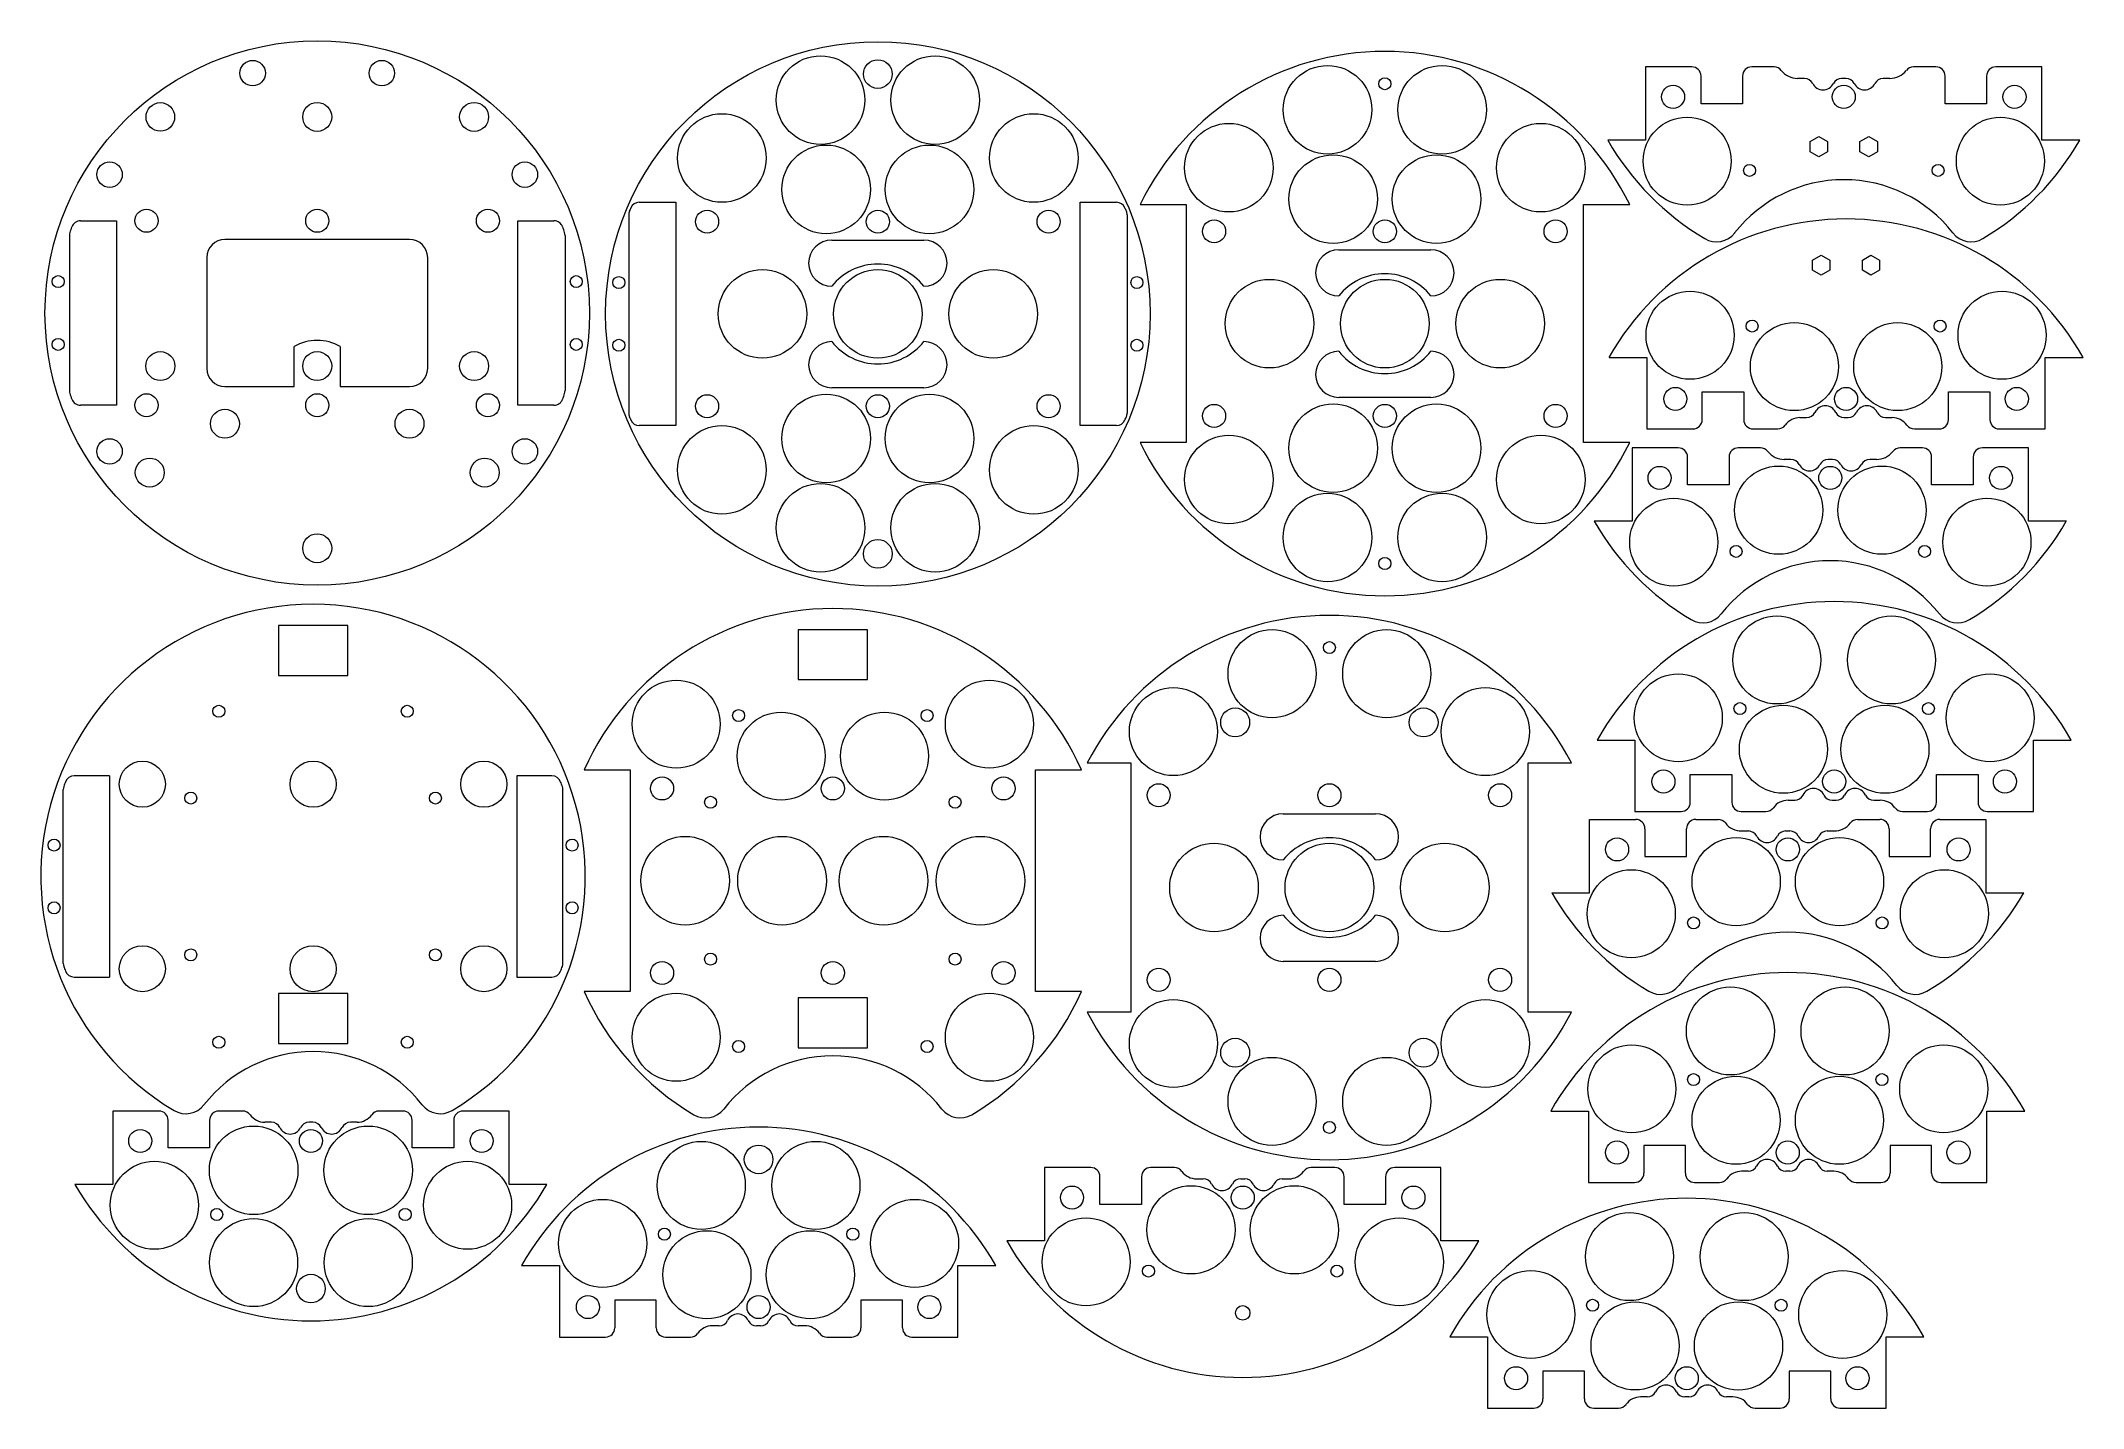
# Model space of a CAD drawing. Header units: inches. Extents: x -3 to 19.1, y -11.9 to 2.9.
import ezdxf

# ---------------------------------------------------------------- set-up
doc = ezdxf.new("R2010")
doc.units = ezdxf.units.IN
doc.header["$MEASUREMENT"] = 0

msp = doc.modelspace()

# ---------------------------------------------------------------- linework, layer by layer
at = {"color": 1, "lineweight": 5}
for p, q in [((14.895, 2.668), (14.395, 2.668)), ((14.395, 2.668), (14.395, 1.873)), ((15.786, 2.668), (15.545, 2.668)), ((17.54, 2.668), (17.299, 2.668)), ((18.69, 2.668), (18.19, 2.668)), ((18.69, 1.873), (18.69, 2.668)), ((14.995, 2.268), (14.995, 2.568)), ((15.445, 2.568), (15.445, 2.268)), ((16.116, 2.543), (16.042, 2.543)), ((16.566, 2.543), (16.519, 2.543)), ((17.042, 2.543), (16.969, 2.543)), ((17.64, 2.268), (17.64, 2.568)), ((18.09, 2.568), (18.09, 2.268)), ((15.445, 2.268), (14.995, 2.268)), ((18.09, 2.268), (17.64, 2.268)), ((14.395, 1.873), (13.985, 1.873)), ((16.177, 1.858), (16.272, 1.912)), ((16.177, 1.748), (16.177, 1.858)), ((16.272, 1.912), (16.367, 1.858)), ((16.367, 1.858), (16.367, 1.748)), ((16.717, 1.858), (16.812, 1.912)), ((16.717, 1.748), (16.717, 1.858)), ((16.812, 1.912), (16.907, 1.858)), ((16.907, 1.858), (16.907, 1.748)), ((19.1, 1.873), (18.69, 1.873)), ((16.272, 1.693), (16.177, 1.748)), ((16.367, 1.748), (16.272, 1.693)), ((16.812, 1.693), (16.717, 1.748)), ((16.907, 1.748), (16.812, 1.693)), ((3.49, 1.2), (3.885, 1.2)), ((3.885, 1.2), (3.885, -1.22)), ((8.266, 1.2), (8.661, 1.2)), ((8.266, -1.22), (8.266, 1.2)), ((8.916, 1.175), (9.416, 1.175)), ((9.416, 1.175), (9.416, -1.405)), ((13.722, 1.175), (14.222, 1.175)), ((13.722, -1.405), (13.722, 1.175)), ((-2.565, 1), (-2.175, 1)), ((-2.175, 1), (-2.175, -1)), ((2.175, 1), (2.565, 1)), ((2.175, -1), (2.175, 1)), ((3.375, 1.064), (3.375, -1.084)), ((8.776, 1.064), (8.776, -1.084)), ((-2.685, 0.841), (-2.685, -0.841)), ((1, 0.797), (-1, 0.797)), ((2.685, 0.841), (2.685, -0.841)), ((5.575, 0.79), (6.575, 0.79)), ((11.069, 0.685), (12.069, 0.685)), ((-1.197, 0.6), (-1.197, -0.6)), ((1.197, -0.6), (1.197, 0.6)), ((16.204, 0.573), (16.297, 0.626)), ((16.204, 0.465), (16.204, 0.573)), ((16.297, 0.412), (16.204, 0.465)), ((16.297, 0.626), (16.39, 0.573)), ((16.39, 0.465), (16.297, 0.412)), ((16.39, 0.573), (16.39, 0.465)), ((16.744, 0.573), (16.837, 0.626)), ((16.744, 0.465), (16.744, 0.573)), ((16.837, 0.412), (16.744, 0.465)), ((16.837, 0.626), (16.93, 0.573)), ((16.93, 0.465), (16.837, 0.412)), ((16.93, 0.573), (16.93, 0.465)), ((-0.25, -0.797), (-0.25, -0.364)), ((0.25, -0.364), (0.25, -0.797)), ((13.998, -0.481), (14.408, -0.481)), ((14.408, -0.481), (14.408, -1.256)), ((18.726, -0.481), (19.136, -0.481)), ((18.726, -1.256), (18.726, -0.481)), ((-1, -0.797), (-0.25, -0.797)), ((0.25, -0.797), (1, -0.797)), ((6.575, -0.81), (5.575, -0.81)), ((15.008, -0.856), (15.458, -0.856)), ((15.008, -1.156), (15.008, -0.856)), ((15.458, -0.856), (15.458, -1.156)), ((17.676, -0.856), (18.126, -0.856)), ((17.676, -1.156), (17.676, -0.856)), ((18.126, -0.856), (18.126, -1.156)), ((-2.175, -1), (-2.565, -1)), ((2.565, -1), (2.175, -1)), ((12.069, -0.915), (11.069, -0.915)), ((3.885, -1.22), (3.49, -1.22)), ((8.661, -1.22), (8.266, -1.22)), ((14.408, -1.256), (14.908, -1.256)), ((15.558, -1.256), (15.827, -1.256)), ((16.067, -1.134), (16.139, -1.134)), ((16.545, -1.134), (16.589, -1.134)), ((16.995, -1.134), (17.067, -1.134)), ((17.307, -1.256), (17.576, -1.256)), ((18.226, -1.256), (18.726, -1.256)), ((9.416, -1.405), (8.916, -1.405)), ((14.222, -1.405), (13.722, -1.405)), ((14.749, -1.462), (14.249, -1.462)), ((14.249, -1.462), (14.249, -2.257)), ((15.64, -1.462), (15.399, -1.462)), ((17.394, -1.462), (17.153, -1.462)), ((18.544, -1.462), (18.044, -1.462)), ((18.544, -2.257), (18.544, -1.462)), ((14.849, -1.862), (14.849, -1.562)), ((15.299, -1.562), (15.299, -1.862)), ((15.97, -1.587), (15.896, -1.587)), ((16.42, -1.587), (16.373, -1.587)), ((16.896, -1.587), (16.823, -1.587)), ((17.494, -1.862), (17.494, -1.562)), ((17.944, -1.562), (17.944, -1.862)), ((15.299, -1.862), (14.849, -1.862)), ((17.944, -1.862), (17.494, -1.862)), ((14.249, -2.257), (13.839, -2.257)), ((18.954, -2.257), (18.544, -2.257)), ((0.33, -3.387), (-0.42, -3.387)), ((-0.42, -3.387), (-0.42, -3.927)), ((0.33, -3.927), (0.33, -3.387)), ((5.212, -3.433), (5.212, -3.973)), ((5.962, -3.433), (5.212, -3.433)), ((5.962, -3.973), (5.962, -3.433)), ((-0.42, -3.927), (0.33, -3.927)), ((5.212, -3.973), (5.962, -3.973)), ((13.869, -4.628), (14.279, -4.628)), ((14.279, -4.628), (14.279, -5.403)), ((18.597, -4.628), (19.007, -4.628)), ((18.597, -5.403), (18.597, -4.628)), ((-2.252, -5.017), (-2.634, -5.017)), ((-2.252, -5.017), (-2.252, -7.197)), ((2.544, -5.017), (2.162, -5.017)), ((2.162, -5.017), (2.162, -7.197)), ((2.892, -4.953), (3.392, -4.953)), ((3.392, -4.953), (3.392, -7.353)), ((7.782, -7.353), (7.782, -4.953)), ((7.782, -4.953), (8.282, -4.953)), ((8.345, -4.877), (8.815, -4.877)), ((8.815, -4.877), (8.815, -7.577)), ((13.121, -4.877), (13.591, -4.877)), ((13.121, -7.577), (13.121, -4.877)), ((14.879, -5.003), (15.329, -5.003)), ((14.879, -5.303), (14.879, -5.003)), ((15.329, -5.003), (15.329, -5.303)), ((17.547, -5.003), (17.997, -5.003)), ((17.547, -5.303), (17.547, -5.003)), ((17.997, -5.003), (17.997, -5.303)), ((-2.752, -7.049), (-2.752, -5.166)), ((2.662, -7.049), (2.662, -5.166)), ((15.938, -5.281), (16.01, -5.281)), ((16.416, -5.281), (16.46, -5.281)), ((16.866, -5.281), (16.938, -5.281)), ((10.468, -5.427), (11.468, -5.427)), ((13.788, -6.284), (13.788, -5.489)), ((13.788, -5.489), (14.288, -5.489)), ((14.279, -5.403), (14.779, -5.403)), ((14.938, -5.489), (15.18, -5.489)), ((15.429, -5.403), (15.698, -5.403)), ((16.692, -5.489), (16.933, -5.489)), ((17.178, -5.403), (17.447, -5.403)), ((17.583, -5.489), (18.083, -5.489)), ((18.083, -5.489), (18.083, -6.284)), ((18.097, -5.403), (18.597, -5.403)), ((14.388, -5.589), (14.388, -5.889)), ((14.838, -5.889), (14.838, -5.589)), ((15.436, -5.614), (15.509, -5.614)), ((15.912, -5.614), (15.959, -5.614)), ((16.362, -5.614), (16.436, -5.614)), ((17.033, -5.589), (17.033, -5.889)), ((17.483, -5.889), (17.483, -5.589)), ((14.388, -5.889), (14.838, -5.889)), ((17.033, -5.889), (17.483, -5.889)), ((13.378, -6.284), (13.788, -6.284)), ((18.083, -6.284), (18.493, -6.284)), ((11.468, -7.027), (10.468, -7.027)), ((-2.634, -7.197), (-2.252, -7.197)), ((2.162, -7.197), (2.544, -7.197)), ((0.33, -7.377), (-0.42, -7.377)), ((-0.42, -7.377), (-0.42, -7.917)), ((0.33, -7.917), (0.33, -7.377)), ((3.392, -7.353), (2.892, -7.353)), ((5.212, -7.423), (5.212, -7.963)), ((5.962, -7.423), (5.212, -7.423)), ((5.962, -7.963), (5.962, -7.423)), ((8.282, -7.353), (7.782, -7.353)), ((8.815, -7.577), (8.345, -7.577)), ((13.591, -7.577), (13.121, -7.577)), ((-0.42, -7.917), (0.33, -7.917)), ((5.212, -7.963), (5.962, -7.963)), ((-2.216, -8.649), (-2.216, -9.444)), ((-1.716, -8.649), (-2.216, -8.649)), ((-1.616, -9.049), (-1.616, -8.749)), ((-1.166, -8.749), (-1.166, -9.049)), ((-0.808, -8.649), (-1.066, -8.649)), ((-0.496, -8.771), (-0.568, -8.771)), ((-0.046, -8.771), (-0.09, -8.771)), ((0.432, -8.771), (0.36, -8.771)), ((0.929, -8.649), (0.671, -8.649)), ((1.029, -9.049), (1.029, -8.749)), ((1.479, -8.749), (1.479, -9.049)), ((2.079, -8.649), (1.579, -8.649)), ((2.079, -9.444), (2.079, -8.649)), ((13.366, -8.649), (13.776, -8.649)), ((13.776, -8.649), (13.776, -9.424)), ((18.094, -9.424), (18.094, -8.649)), ((18.094, -8.649), (18.504, -8.649)), ((-1.166, -9.049), (-1.616, -9.049)), ((1.479, -9.049), (1.029, -9.049)), ((14.376, -9.024), (14.376, -9.324)), ((14.826, -9.024), (14.376, -9.024)), ((14.826, -9.324), (14.826, -9.024)), ((17.044, -9.024), (17.044, -9.324)), ((17.494, -9.024), (17.044, -9.024)), ((17.494, -9.324), (17.494, -9.024)), ((8.382, -9.262), (7.882, -9.262)), ((7.882, -9.262), (7.882, -10.057)), ((9.289, -9.262), (9.032, -9.262)), ((11.027, -9.262), (10.769, -9.262)), ((12.177, -9.262), (11.677, -9.262)), ((12.177, -10.057), (12.177, -9.262)), ((-2.216, -9.444), (-2.626, -9.444)), ((2.489, -9.444), (2.079, -9.444)), ((8.482, -9.662), (8.482, -9.362)), ((8.932, -9.362), (8.932, -9.662)), ((9.529, -9.384), (9.601, -9.384)), ((10.007, -9.384), (10.051, -9.384)), ((10.457, -9.384), (10.529, -9.384)), ((11.127, -9.662), (11.127, -9.362)), ((11.577, -9.362), (11.577, -9.662)), ((13.776, -9.424), (14.276, -9.424)), ((14.926, -9.424), (15.195, -9.424)), ((15.507, -9.302), (15.435, -9.302)), ((15.957, -9.302), (15.913, -9.302)), ((16.435, -9.302), (16.363, -9.302)), ((16.675, -9.424), (16.944, -9.424)), ((17.594, -9.424), (18.094, -9.424)), ((8.932, -9.662), (8.482, -9.662)), ((11.577, -9.662), (11.127, -9.662)), ((7.882, -10.057), (7.472, -10.057)), ((12.587, -10.057), (12.177, -10.057)), ((2.214, -10.324), (2.624, -10.324)), ((2.624, -10.324), (2.624, -11.099)), ((6.942, -10.324), (7.352, -10.324)), ((6.942, -11.099), (6.942, -10.324)), ((3.674, -10.699), (3.224, -10.699)), ((3.224, -10.699), (3.224, -10.999)), ((3.674, -10.999), (3.674, -10.699)), ((6.342, -10.699), (5.892, -10.699)), ((5.892, -10.699), (5.892, -10.999)), ((6.342, -10.999), (6.342, -10.699)), ((4.355, -10.977), (4.283, -10.977)), ((4.805, -10.977), (4.761, -10.977)), ((5.283, -10.977), (5.211, -10.977)), ((2.624, -11.099), (3.124, -11.099)), ((3.774, -11.099), (4.044, -11.099)), ((5.523, -11.099), (5.792, -11.099)), ((6.442, -11.099), (6.942, -11.099)), ((12.272, -11.095), (12.682, -11.095)), ((12.682, -11.095), (12.682, -11.87)), ((17.001, -11.095), (17.411, -11.095)), ((17.001, -11.87), (17.001, -11.095)), ((13.732, -11.47), (13.282, -11.47)), ((13.282, -11.47), (13.282, -11.77)), ((13.732, -11.77), (13.732, -11.47)), ((16.401, -11.47), (15.951, -11.47)), ((15.951, -11.47), (15.951, -11.77)), ((16.401, -11.77), (16.401, -11.47)), ((12.682, -11.87), (13.182, -11.87)), ((13.832, -11.87), (14.102, -11.87)), ((14.413, -11.748), (14.341, -11.748)), ((14.863, -11.748), (14.82, -11.748)), ((15.341, -11.748), (15.27, -11.748)), ((15.581, -11.87), (15.851, -11.87)), ((16.501, -11.87), (17.001, -11.87))]:
    msp.add_line(p, q, dxfattribs=at)
for centre, radius in [((0, 0), 2.95), ((6.075, -0.01), 2.95), ((-0.7, 2.6), 0.138), ((0.7, 2.6), 0.138), ((5.454, 2.308), 0.48), ((6.075, 2.59), 0.155), ((6.696, 2.308), 0.48), ((10.948, 2.203), 0.48), ((12.19, 2.203), 0.48), ((11.569, 2.485), 0.065), ((14.692, 2.343), 0.125), ((16.542, 2.343), 0.125), ((18.392, 2.343), 0.125), ((-1.7, 2.125), 0.155), ((0, 2.125), 0.157), ((1.7, 2.125), 0.157), ((4.385, 1.68), 0.48), ((7.765, 1.68), 0.48), ((9.879, 1.575), 0.48), ((13.259, 1.575), 0.48), ((14.845, 1.646), 0.477), ((18.239, 1.646), 0.477), ((5.515, 1.34), 0.48), ((6.635, 1.34), 0.48), ((-2.25, 1.5), 0.138), ((2.25, 1.5), 0.138), ((11.009, 1.235), 0.48), ((12.129, 1.235), 0.48), ((15.521, 1.546), 0.065), ((17.564, 1.546), 0.065), ((-1.85, 1), 0.125), ((0, 1), 0.125), ((1.85, 1), 0.125), ((4.225, 0.99), 0.125), ((6.075, 0.99), 0.125), ((7.925, 0.99), 0.125), ((9.719, 0.885), 0.125), ((11.569, 0.885), 0.125), ((13.419, 0.885), 0.125), ((4.825, -0.01), 0.48), ((6.075, -0.01), 0.48), ((7.325, -0.01), 0.48), ((-2.807, 0.34), 0.065), ((2.807, 0.34), 0.065), ((3.268, 0.33), 0.065), ((8.882, 0.33), 0.065), ((10.319, -0.115), 0.48), ((11.569, -0.115), 0.48), ((12.819, -0.115), 0.48), ((14.877, -0.241), 0.477), ((18.257, -0.241), 0.477), ((15.549, -0.141), 0.065), ((16.007, -0.581), 0.477), ((17.127, -0.581), 0.477), ((17.585, -0.141), 0.065), ((-2.807, -0.34), 0.065), ((-1.7, -0.575), 0.157), ((0, -0.575), 0.157), ((1.7, -0.575), 0.157), ((2.807, -0.34), 0.065), ((3.268, -0.35), 0.065), ((8.882, -0.35), 0.065), ((-1.85, -1), 0.125), ((0, -1), 0.125), ((1.85, -1), 0.125), ((4.225, -1.01), 0.125), ((5.515, -1.36), 0.48), ((6.075, -1.01), 0.125), ((6.635, -1.36), 0.48), ((7.925, -1.01), 0.125), ((14.717, -0.931), 0.125), ((16.567, -0.931), 0.125), ((18.417, -0.931), 0.125), ((-1, -1.2), 0.157), ((1, -1.2), 0.157), ((9.719, -1.115), 0.125), ((11.009, -1.465), 0.48), ((11.569, -1.115), 0.125), ((12.129, -1.465), 0.48), ((13.419, -1.115), 0.125), ((4.385, -1.7), 0.48), ((7.765, -1.7), 0.48), ((9.879, -1.805), 0.48), ((13.259, -1.805), 0.48), ((-2.25, -1.5), 0.138), ((2.25, -1.5), 0.138), ((-1.815, -1.73), 0.157), ((1.815, -1.73), 0.157), ((14.546, -1.787), 0.125), ((15.836, -2.137), 0.478), ((16.396, -1.787), 0.125), ((16.956, -2.137), 0.478), ((18.246, -1.787), 0.125), ((5.454, -2.328), 0.48), ((6.696, -2.328), 0.48), ((10.948, -2.433), 0.48), ((12.19, -2.433), 0.48), ((14.699, -2.484), 0.477), ((18.093, -2.484), 0.477), ((0, -2.55), 0.157), ((6.075, -2.61), 0.155), ((11.569, -2.715), 0.065), ((15.375, -2.584), 0.065), ((17.418, -2.584), 0.065), ((15.817, -3.76), 0.477), ((17.059, -3.76), 0.477), ((10.347, -3.909), 0.477), ((11.589, -3.909), 0.477), ((10.968, -3.627), 0.065), ((3.89, -4.456), 0.477), ((7.284, -4.456), 0.477), ((14.748, -4.388), 0.477), ((18.128, -4.388), 0.477), ((9.278, -4.537), 0.477), ((12.658, -4.537), 0.477), ((-1.066, -4.317), 0.065), ((0.976, -4.317), 0.065), ((4.566, -4.363), 0.065), ((5.027, -4.803), 0.477), ((6.147, -4.803), 0.477), ((6.608, -4.363), 0.065), ((9.947, -4.437), 0.157), ((11.989, -4.437), 0.157), ((15.417, -4.288), 0.065), ((15.888, -4.728), 0.477), ((16.988, -4.728), 0.477), ((17.459, -4.288), 0.065), ((-1.895, -5.107), 0.25), ((-0.045, -5.107), 0.25), ((1.805, -5.107), 0.25), ((3.737, -5.153), 0.125), ((5.587, -5.153), 0.125), ((7.437, -5.153), 0.125), ((14.588, -5.078), 0.125), ((16.438, -5.078), 0.125), ((18.288, -5.078), 0.125), ((-1.37, -5.257), 0.065), ((1.28, -5.257), 0.065), ((4.262, -5.303), 0.065), ((6.912, -5.303), 0.065), ((9.118, -5.227), 0.125), ((10.968, -5.227), 0.125), ((12.818, -5.227), 0.125), ((-2.852, -5.767), 0.065), ((2.762, -5.767), 0.065), ((3.987, -6.153), 0.48), ((5.037, -6.153), 0.48), ((6.137, -6.153), 0.48), ((7.187, -6.153), 0.48), ((9.718, -6.227), 0.48), ((10.968, -6.227), 0.48), ((12.218, -6.227), 0.48), ((14.086, -5.814), 0.125), ((15.376, -6.164), 0.478), ((15.936, -5.814), 0.125), ((16.496, -6.164), 0.478), ((17.786, -5.814), 0.125), ((14.239, -6.511), 0.477), ((17.633, -6.511), 0.477), ((-2.852, -6.447), 0.065), ((2.762, -6.447), 0.065), ((14.915, -6.611), 0.065), ((16.957, -6.611), 0.065), ((-1.895, -7.107), 0.25), ((-0.045, -7.107), 0.25), ((1.805, -7.107), 0.25), ((-1.37, -6.957), 0.065), ((1.28, -6.957), 0.065), ((3.737, -7.153), 0.125), ((4.262, -7.003), 0.065), ((5.587, -7.153), 0.125), ((6.912, -7.003), 0.065), ((7.437, -7.153), 0.125), ((9.118, -7.227), 0.125), ((10.968, -7.227), 0.125), ((12.818, -7.227), 0.125), ((3.89, -7.85), 0.477), ((7.284, -7.85), 0.477), ((9.278, -7.917), 0.477), ((12.658, -7.917), 0.477), ((15.314, -7.781), 0.477), ((16.556, -7.781), 0.477), ((-1.066, -7.904), 0.065), ((0.976, -7.904), 0.065), ((4.566, -7.95), 0.065), ((6.608, -7.95), 0.065), ((9.947, -8.017), 0.157), ((11.989, -8.017), 0.157), ((14.245, -8.409), 0.477), ((17.625, -8.409), 0.477), ((10.347, -8.545), 0.477), ((11.589, -8.545), 0.477), ((14.914, -8.309), 0.065), ((15.375, -8.749), 0.477), ((16.495, -8.749), 0.477), ((16.956, -8.309), 0.065), ((-1.918, -8.974), 0.125), ((-0.689, -9.292), 0.48), ((-0.068, -8.974), 0.125), ((0.553, -9.292), 0.48), ((1.782, -8.974), 0.125), ((10.968, -8.827), 0.065), ((4.162, -9.455), 0.477), ((4.783, -9.174), 0.155), ((5.404, -9.455), 0.477), ((14.085, -9.099), 0.125), ((15.935, -9.099), 0.125), ((17.785, -9.099), 0.125), ((-1.765, -9.671), 0.477), ((1.629, -9.671), 0.477), ((8.179, -9.587), 0.125), ((9.469, -9.937), 0.478), ((10.029, -9.587), 0.125), ((10.589, -9.937), 0.478), ((11.879, -9.587), 0.125), ((-1.089, -9.771), 0.065), ((0.953, -9.771), 0.065), ((3.093, -10.084), 0.477), ((6.473, -10.084), 0.477), ((-0.689, -10.292), 0.477), ((0.553, -10.292), 0.477), ((3.762, -9.984), 0.065), ((4.223, -10.424), 0.477), ((5.343, -10.424), 0.478), ((5.804, -9.984), 0.065), ((8.332, -10.284), 0.477), ((11.726, -10.284), 0.477), ((14.22, -10.227), 0.477), ((15.463, -10.227), 0.477), ((9.008, -10.384), 0.065), ((11.05, -10.384), 0.065), ((13.151, -10.855), 0.477), ((16.531, -10.855), 0.477), ((-0.068, -10.574), 0.155), ((2.933, -10.774), 0.125), ((4.783, -10.774), 0.125), ((6.633, -10.774), 0.125), ((10.029, -10.837), 0.0787), ((13.82, -10.755), 0.065), ((14.281, -11.195), 0.477), ((15.401, -11.195), 0.478), ((15.863, -10.755), 0.065), ((12.991, -11.545), 0.125), ((14.841, -11.545), 0.125), ((16.691, -11.545), 0.125)]:
    msp.add_circle(centre, radius, dxfattribs=at)
for centre, radius, start, end in [((11.569, -0.115), 2.95, 25.931, 154.069), ((14.895, 2.568), 0.1, 0, 90), ((15.545, 2.568), 0.1, 90, 180), ((15.786, 2.568), 0.1, 37.9799, 90), ((17.299, 2.568), 0.1, 90, 142.0201), ((17.54, 2.568), 0.1, 0, 90), ((18.19, 2.568), 0.1, 90, 180), ((16.042, 2.768), 0.225, 217.9799, 270), ((16.116, 2.443), 0.1, 26.3878, 90), ((16.317, 2.543), 0.125, 206.3878, 333.6122), ((16.519, 2.443), 0.1, 90, 153.6122), ((16.566, 2.443), 0.1, 26.3878, 90), ((16.767, 2.543), 0.125, 206.3878, 333.6122), ((16.969, 2.443), 0.1, 90, 153.6122), ((17.042, 2.768), 0.225, 270, 322.0201), ((16.542, 3.343), 2.95, 209.8879, 239.2789), ((16.542, 3.343), 2.95, 300.7211, 330.1121), ((16.542, -0.055), 1.5, 37.9839, 142.0161), ((6.075, -0.01), 2.914, 156.7641, 157.555), ((3.49, 1.1), 0.1, 90, 156.7641), ((8.661, 1.1), 0.1, 23.2359, 90), ((6.075, -0.01), 2.914, 22.445, 23.2359), ((0, 0), 2.819, 160.668, 161.9803), ((-2.565, 0.9), 0.1, 90, 160.668), ((2.565, 0.9), 0.1, 19.332, 90), ((0, 0), 2.819, 18.0197, 19.332), ((3.475, 1.064), 0.1, 157.555, 180), ((8.676, 1.064), 0.1, 0, 22.445), ((16.567, -1.931), 2.95, 29.4409, 150.5591), ((-2.585, 0.841), 0.1, 161.9803, 180), ((-1, 0.6), 0.197, 90, 180), ((1, 0.6), 0.197, 0, 90), ((2.585, 0.841), 0.1, 360, 18.0197), ((5.575, 0.54), 0.25, 90, 270), ((6.575, 0.54), 0.25, 270, 90), ((11.069, 0.435), 0.25, 90, 270), ((12.069, 0.435), 0.25, 270, 90), ((15.163, 1.022), 0.25, 239.2789, 322.0161), ((17.922, 1.022), 0.25, 217.9839, 300.7211), ((6.075, -0.107), 0.638, 38.4391, 141.5609), ((11.569, -0.212), 0.638, 38.4391, 141.5609), ((0, -0.797), 0.5, 60, 120), ((5.575, -0.56), 0.25, 90, 270), ((6.075, 0.087), 0.638, 218.4391, 321.5609), ((6.575, -0.56), 0.25, 270, 90), ((11.069, -0.665), 0.25, 90, 270), ((11.569, -0.018), 0.638, 218.4391, 321.5609), ((12.069, -0.665), 0.25, 270, 90), ((-1, -0.6), 0.197, 180, 270), ((1, -0.6), 0.197, 270, 0), ((-2.585, -0.841), 0.1, 180, 198.0197), ((0, 0), 2.819, 198.0197, 199.332), ((0, 0), 2.819, 340.668, 341.9803), ((2.585, -0.841), 0.1, 341.9803, 0), ((-2.565, -0.9), 0.1, 199.332, 270), ((2.565, -0.9), 0.1, 270, 340.668), ((3.475, -1.084), 0.1, 180, 202.445), ((8.676, -1.084), 0.1, 337.555, 0), ((16.139, -1.034), 0.1, 270, 334.5041), ((16.342, -1.131), 0.125, 25.4959, 154.5041), ((16.545, -1.034), 0.1, 205.4959, 270), ((16.589, -1.034), 0.1, 270, 334.5041), ((16.792, -1.131), 0.125, 25.4959, 154.5041), ((16.995, -1.034), 0.1, 205.4959, 270), ((6.075, -0.01), 2.914, 202.445, 203.2359), ((3.49, -1.12), 0.1, 203.2359, 270), ((8.661, -1.12), 0.1, 270, 336.7641), ((6.075, -0.01), 2.914, 336.7641, 337.555), ((14.908, -1.156), 0.1, 270, 0), ((15.558, -1.156), 0.1, 180, 270), ((15.827, -1.156), 0.1, 270, 323.8769), ((16.067, -1.331), 0.197, 90, 143.8769), ((17.067, -1.331), 0.197, 36.1231, 90), ((17.307, -1.156), 0.1, 216.1231, 270), ((17.576, -1.156), 0.1, 270, 0), ((18.226, -1.156), 0.1, 180, 270), ((11.569, -0.115), 2.95, 205.931, 334.069), ((14.749, -1.562), 0.1, 0, 90), ((15.399, -1.562), 0.1, 90, 180), ((15.64, -1.562), 0.1, 37.9799, 90), ((15.896, -1.362), 0.225, 217.9799, 270), ((16.896, -1.362), 0.225, 270, 322.0201), ((17.153, -1.562), 0.1, 90, 142.0201), ((17.394, -1.562), 0.1, 0, 90), ((18.044, -1.562), 0.1, 90, 180), ((15.97, -1.687), 0.1, 26.3878, 90), ((16.171, -1.587), 0.125, 206.3878, 333.6122), ((16.373, -1.687), 0.1, 90, 153.6122), ((16.42, -1.687), 0.1, 26.3878, 90), ((16.621, -1.587), 0.125, 206.3878, 333.6122), ((16.823, -1.687), 0.1, 90, 153.6122), ((16.396, -0.787), 2.95, 209.8879, 239.2789), ((16.396, -0.787), 2.95, 300.7211, 330.1121), ((16.396, -4.185), 1.5, 37.9839, 142.0161), ((-0.045, -6.107), 2.95, 300.7211, 239.2789), ((5.587, -6.153), 2.95, 24.0027, 155.9973), ((10.968, -6.227), 2.95, 27.2341, 152.7659), ((16.438, -6.078), 2.95, 29.4409, 150.5591), ((15.017, -3.108), 0.25, 239.2789, 322.0161), ((17.776, -3.108), 0.25, 217.9839, 300.7211), ((-0.045, -6.107), 2.872, 159.0761, 160.1399), ((-2.634, -5.117), 0.1, 90, 159.0761), ((2.544, -5.117), 0.1, 20.9239, 90), ((-0.045, -6.107), 2.872, 19.8601, 20.9239), ((-2.652, -5.166), 0.1, 160.1399, 180), ((2.562, -5.166), 0.1, 0, 19.8601), ((14.779, -5.303), 0.1, 270, 0), ((15.429, -5.303), 0.1, 180, 270), ((15.938, -5.478), 0.197, 90, 143.8769), ((16.01, -5.181), 0.1, 270, 334.5041), ((16.213, -5.278), 0.125, 25.4959, 154.5041), ((16.416, -5.181), 0.1, 205.4959, 270), ((16.46, -5.181), 0.1, 270, 334.5041), ((16.663, -5.278), 0.125, 25.4959, 154.5041), ((16.866, -5.181), 0.1, 205.4959, 270), ((16.938, -5.478), 0.197, 36.1231, 90), ((17.447, -5.303), 0.1, 270, 0), ((18.097, -5.303), 0.1, 180, 270), ((10.468, -5.677), 0.25, 90, 270), ((11.468, -5.677), 0.25, 270, 90), ((14.288, -5.589), 0.1, 0, 90), ((14.938, -5.589), 0.1, 90, 180), ((15.18, -5.589), 0.1, 37.9799, 90), ((15.436, -5.389), 0.225, 217.9799, 270), ((15.698, -5.303), 0.1, 270, 323.8769), ((16.436, -5.389), 0.225, 270, 322.0201), ((16.692, -5.589), 0.1, 90, 142.0201), ((16.933, -5.589), 0.1, 0, 90), ((17.178, -5.303), 0.1, 216.1231, 270), ((17.583, -5.589), 0.1, 90, 180), ((10.968, -6.327), 0.64, 38.6598, 141.3402), ((15.509, -5.714), 0.1, 26.3878, 90), ((15.711, -5.614), 0.125, 206.3878, 333.6122), ((15.912, -5.714), 0.1, 90, 153.6122), ((15.959, -5.714), 0.1, 26.3878, 90), ((16.161, -5.614), 0.125, 206.3878, 333.6122), ((16.362, -5.714), 0.1, 90, 153.6122), ((15.936, -4.814), 2.95, 209.8879, 239.2789), ((15.936, -4.814), 2.95, 300.7211, 330.1121), ((10.468, -6.777), 0.25, 90, 270), ((10.968, -6.127), 0.64, 218.6598, 321.3402), ((11.468, -6.777), 0.25, 270, 90), ((15.936, -8.212), 1.5, 37.9839, 142.0161), ((-2.652, -7.049), 0.1, 180, 199.8601), ((2.562, -7.049), 0.1, 340.1399, 0), ((-0.045, -6.107), 2.872, 199.8601, 200.9239), ((-2.634, -7.097), 0.1, 200.9239, 270), ((2.544, -7.097), 0.1, 270, 339.0761), ((-0.045, -6.107), 2.872, 339.0761, 340.1399), ((15.935, -10.099), 2.95, 29.4409, 150.5591), ((14.556, -7.135), 0.25, 239.2789, 322.0161), ((17.315, -7.135), 0.25, 217.9839, 300.7211), ((5.587, -6.153), 2.95, 204.0027, 239.2789), ((5.587, -6.153), 2.95, 300.7211, 335.9973), ((10.968, -6.227), 2.95, 207.2341, 332.7659), ((-0.045, -9.505), 1.5, 37.9839, 142.0161), ((5.587, -9.551), 1.5, 37.9839, 142.0161), ((-1.424, -8.428), 0.25, 239.2789, 322.0161), ((1.334, -8.428), 0.25, 217.9839, 300.7211), ((4.208, -8.474), 0.25, 239.2789, 322.0161), ((6.966, -8.474), 0.25, 217.9839, 300.7211), ((-1.716, -8.749), 0.1, 0, 90), ((-1.066, -8.749), 0.1, 90, 180), ((-0.808, -8.749), 0.1, 36.1231, 90), ((-0.568, -8.574), 0.197, 216.1231, 270), ((-0.496, -8.871), 0.1, 25.4959, 90), ((-0.293, -8.774), 0.125, 205.4959, 334.5041), ((-0.09, -8.871), 0.1, 90, 154.5041), ((-0.046, -8.871), 0.1, 25.4959, 90), ((0.157, -8.774), 0.125, 205.4959, 334.5041), ((0.36, -8.871), 0.1, 90, 154.5041), ((0.432, -8.574), 0.197, 270, 323.8769), ((0.671, -8.749), 0.1, 90, 143.8769), ((0.929, -8.749), 0.1, 0, 90), ((1.579, -8.749), 0.1, 90, 180), ((4.783, -11.774), 2.95, 29.4409, 150.5591), ((8.382, -9.362), 0.1, 0, 90), ((9.032, -9.362), 0.1, 90, 180), ((9.289, -9.362), 0.1, 36.1231, 90), ((10.769, -9.362), 0.1, 90, 143.8769), ((11.027, -9.362), 0.1, 0, 90), ((11.677, -9.362), 0.1, 90, 180), ((15.507, -9.202), 0.1, 270, 334.5041), ((15.71, -9.299), 0.125, 25.4959, 154.5041), ((15.913, -9.202), 0.1, 205.4959, 270), ((15.957, -9.202), 0.1, 270, 334.5041), ((16.16, -9.299), 0.125, 25.4959, 154.5041), ((16.363, -9.202), 0.1, 205.4959, 270), ((-0.068, -7.974), 2.95, 209.8879, 330.1121), ((9.529, -9.187), 0.197, 216.1231, 270), ((9.601, -9.484), 0.1, 25.4959, 90), ((9.804, -9.387), 0.125, 205.4959, 334.5041), ((10.007, -9.484), 0.1, 90, 154.5041), ((10.051, -9.484), 0.1, 25.4959, 90), ((10.254, -9.387), 0.125, 205.4959, 334.5041), ((10.457, -9.484), 0.1, 90, 154.5041), ((10.529, -9.187), 0.197, 270, 323.8769), ((14.276, -9.324), 0.1, 270, 0), ((14.926, -9.324), 0.1, 180, 270), ((15.195, -9.324), 0.1, 270, 323.8769), ((15.435, -9.499), 0.197, 90, 143.8769), ((16.435, -9.499), 0.197, 36.1231, 90), ((16.675, -9.324), 0.1, 216.1231, 270), ((16.944, -9.324), 0.1, 270, 0), ((17.594, -9.324), 0.1, 180, 270), ((14.841, -12.545), 2.95, 29.4409, 150.5591), ((10.029, -8.587), 2.95, 209.8879, 330.1121), ((3.124, -10.999), 0.1, 270, 0), ((3.774, -10.999), 0.1, 180, 270), ((4.044, -10.999), 0.1, 270, 323.8769), ((4.283, -11.174), 0.197, 90, 143.8769), ((4.355, -10.877), 0.1, 270, 334.5041), ((4.558, -10.974), 0.125, 25.4959, 154.5041), ((4.761, -10.877), 0.1, 205.4959, 270), ((4.805, -10.877), 0.1, 270, 334.5041), ((5.008, -10.974), 0.125, 25.4959, 154.5041), ((5.211, -10.877), 0.1, 205.4959, 270), ((5.283, -11.174), 0.197, 36.1231, 90), ((5.523, -10.999), 0.1, 216.1231, 270), ((5.792, -10.999), 0.1, 270, 0), ((6.442, -10.999), 0.1, 180, 270), ((14.413, -11.648), 0.1, 270, 334.5041), ((14.616, -11.745), 0.125, 25.4959, 154.5041), ((14.82, -11.648), 0.1, 205.4959, 270), ((14.863, -11.648), 0.1, 270, 334.5041), ((15.066, -11.745), 0.125, 25.4959, 154.5041), ((15.27, -11.648), 0.1, 205.4959, 270), ((13.182, -11.77), 0.1, 270, 0), ((13.832, -11.77), 0.1, 180, 270), ((14.102, -11.77), 0.1, 270, 323.8769), ((14.341, -11.945), 0.197, 90, 143.8769), ((15.341, -11.945), 0.197, 36.1231, 90), ((15.581, -11.77), 0.1, 216.1231, 270), ((15.851, -11.77), 0.1, 270, 0), ((16.501, -11.77), 0.1, 180, 270)]:
    msp.add_arc(centre, radius, start, end, dxfattribs=at)

doc.saveas('drawing.dxf')
